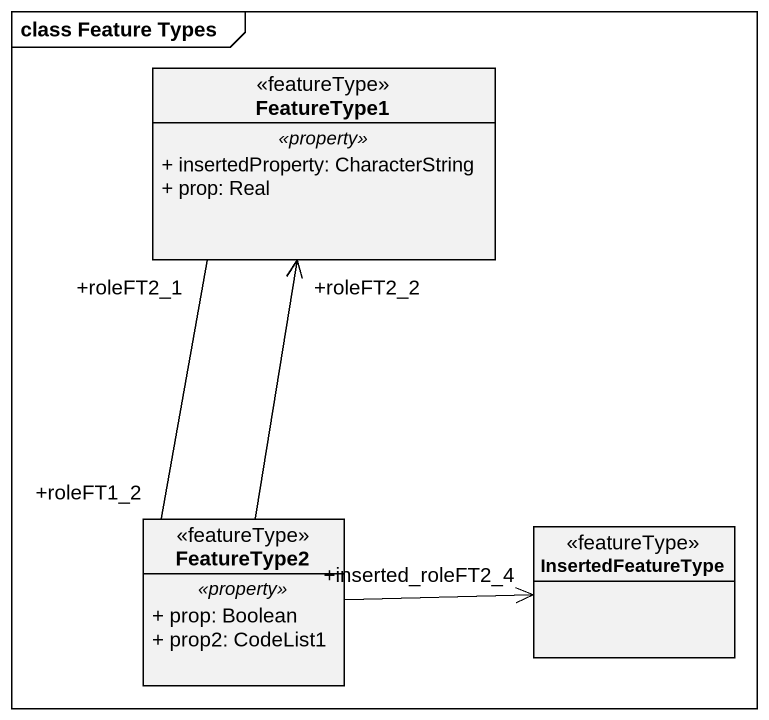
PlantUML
@startuml
mainframe class Feature Types
hide circle
hide empty members
skinparam classAttributeIconSize 0
class FeatureType1 <<featureType>> {
  .. <<property>> ..
  + insertedProperty: CharacterString
  + prop: Real
}
class FeatureType2 <<featureType>> {
  .. <<property>> ..
  + prop: Boolean
  + prop2: CodeList1
}
class InsertedFeatureType <<featureType>>
FeatureType1 "+roleFT2_1" -- "+roleFT1_2" FeatureType2
FeatureType2 -up-> "+roleFT2_2" FeatureType1
FeatureType2 -right-> "+inserted_roleFT2_4" InsertedFeatureType
@enduml
